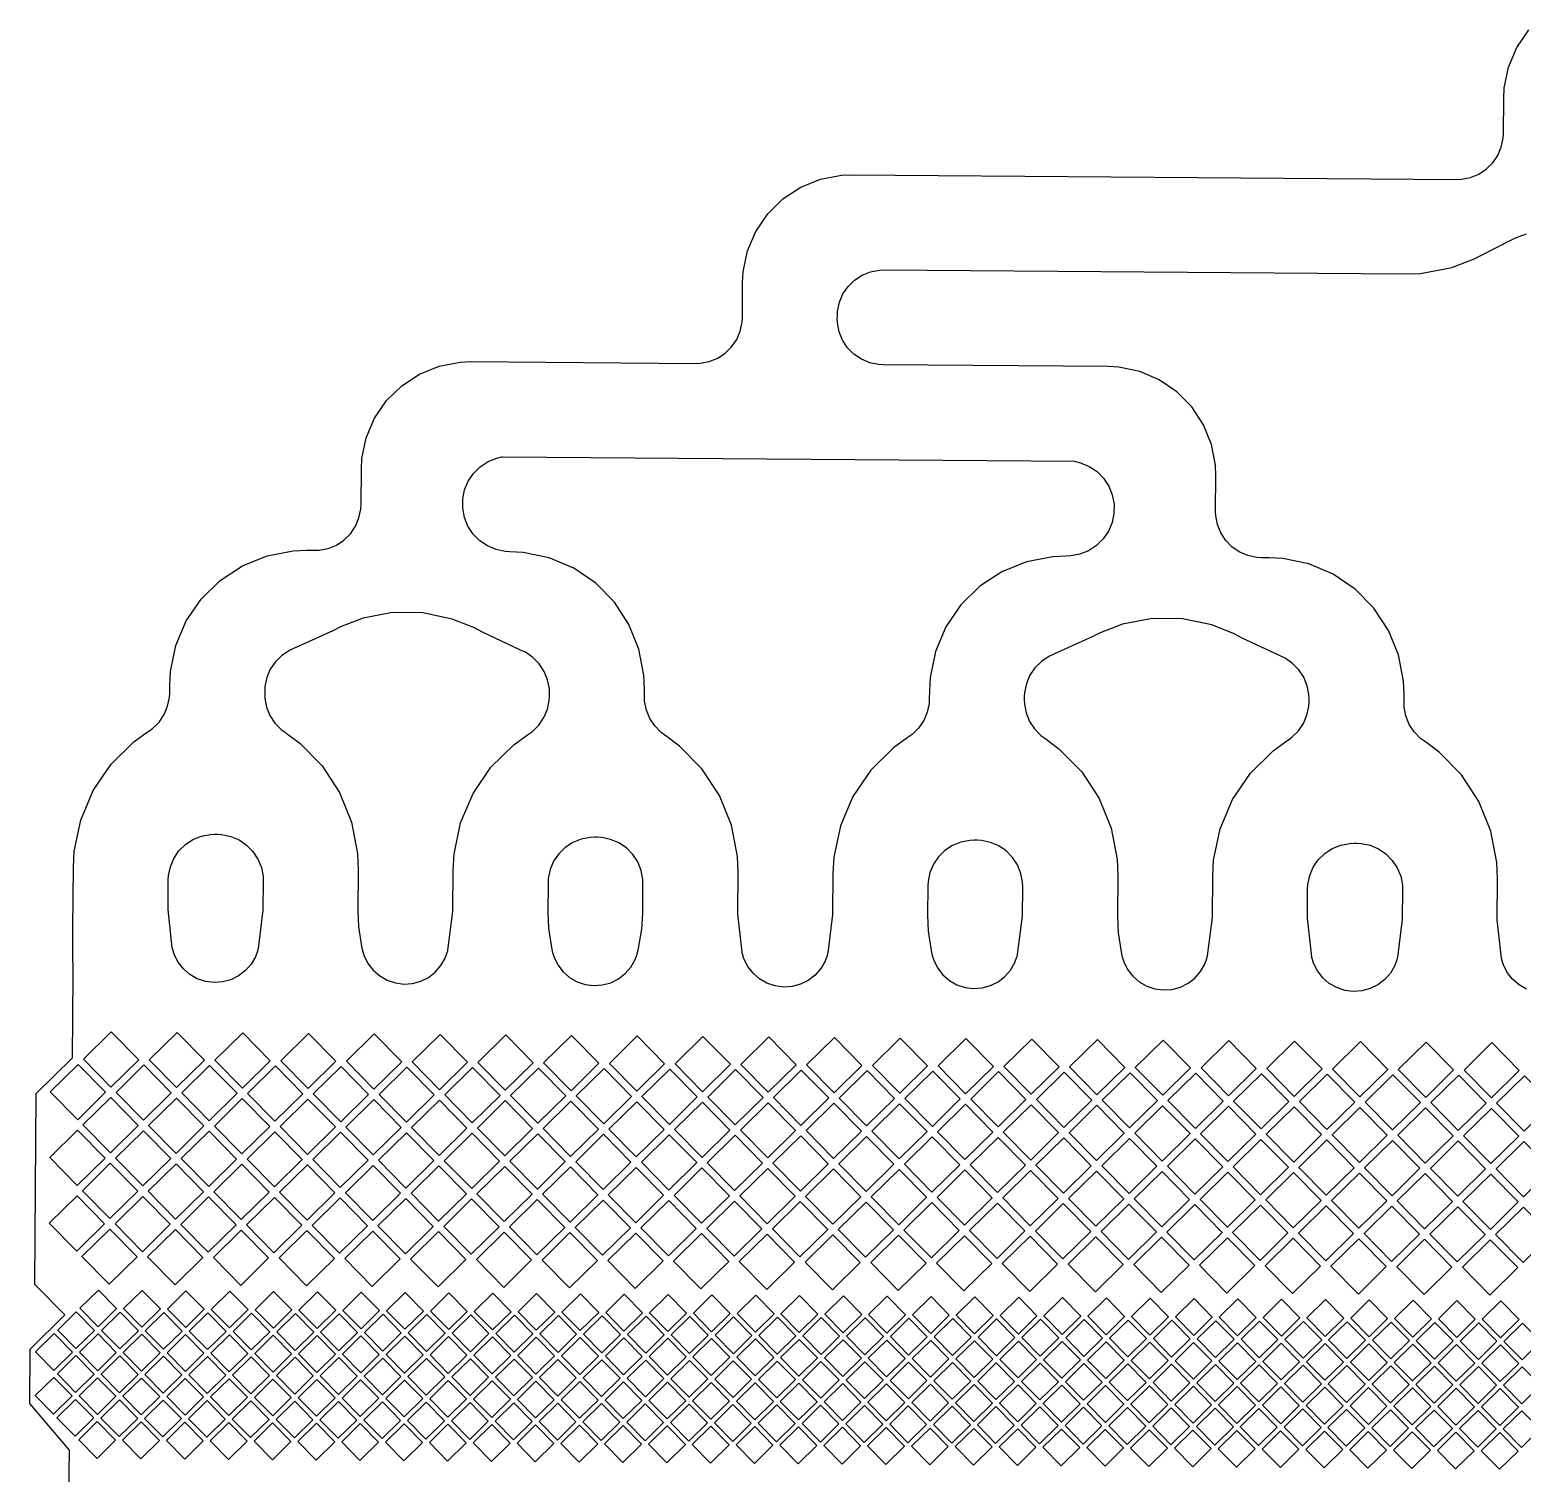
# Model space of a CAD drawing. Extents: x -7117 to 217883, y -155278 to 144722.
# Drawn here: x 70395 to 76446, y 124445 to 130299 of the extents above; entities that cross this region are included whole.
import ezdxf

# ---------------------------------------------------------------- set-up
doc = ezdxf.new("R2010")
doc.units = 13
doc.header["$MEASUREMENT"] = 0
doc.layers.add('2-light', color=80, linetype='Continuous')
doc.layers.add('3-dark', color=170, linetype='Continuous')

msp = doc.modelspace()

# ---------------------------------------------------------------- linework, layer by layer
at = {"layer": '2-light'}
msp.add_lwpolyline([(70553.3, 124356.1), (70555.3, 124539.1), (70394.6, 124727.5), (70396.4, 124948.5), (70537.1, 125087), (70414.8, 125211.1), (70420.9, 125985.2), (70567.7, 126129.8), (70570.4, 126465), (70570.6, 126517.5), (70568.7, 126517.5), (70569.4, 126655.7), (70571.3, 126902.8), (70571.3, 126902.8), (70575, 126967.5), (70601.2, 127094.2), (70651.7, 127213.3), (70724.4, 127320.3), (70816.6, 127411.1), (70872.3, 127451.5), (70875.6, 127453.6), (70876.6, 127454.3), (70892.3, 127465.7), (70918.5, 127491.4), (70939.1, 127521.7), (70953.4, 127555.5), (70960.8, 127591.4), (70961.8, 127609.7), (70961.8, 127609.7), (70962.1, 127642.7), (70962.1, 127642.7), (70965.2, 127696.6), (70987, 127802.2), (71029.1, 127901.5), (71089.7, 127990.6), (71166.5, 128066.3), (71256.6, 128125.5), (71356.5, 128166), (71462.4, 128186.2), (71516.4, 128188.4), (71516.4, 128188.4), (71549.4, 128188.1), (71549.4, 128188.1), (71567.7, 128188.9), (71603.7, 128195.8), (71637.7, 128209.5), (71668.3, 128229.7), (71694.5, 128255.4), (71715.1, 128285.7), (71729.3, 128319.5), (71736.8, 128355.3), (71737.8, 128373.7), (71737.8, 128373.7), (71738.9, 128516.7), (71738.9, 128516.7), (71741.4, 128559.8), (71758.9, 128644.2), (71792.5, 128723.7), (71841, 128795), (71902.5, 128855.5), (71974.5, 128902.9), (72054.5, 128935.3), (72139.2, 128951.4), (72182.4, 128953.2), (72182.4, 128953.2), (73095.3, 128946.1), (73095.3, 128946.1), (73113.7, 128946.8), (73149.7, 128953.7), (73183.7, 128967.5), (73214.3, 128987.6), (73240.4, 129013.3), (73261, 129043.6), (73275.3, 129077.4), (73282.7, 129113.3), (73283.8, 129131.6), (73283.8, 129131.6), (73284.9, 129274.6), (73284.9, 129274.6), (73287.4, 129317.7), (73304.8, 129402.2), (73338.5, 129481.6), (73387, 129553), (73448.4, 129613.5), (73520.5, 129660.8), (73600.5, 129693.2), (73685.2, 129709.4), (73728.3, 129711.2), (73728.3, 129711.2), (76181.3, 129692), (76181.3, 129692), (76199.6, 129692.8), (76235.6, 129699.6), (76269.6, 129713.4), (76300.2, 129733.5), (76326.3, 129759.3), (76346.9, 129789.6), (76361.2, 129823.3), (76368.7, 129859.2), (76369.7, 129877.5), (76369.7, 129877.5), (76370.8, 130020.5), (76370.8, 130020.5), (76373.3, 130063.7), (76390.8, 130148.1), (76424.4, 130227.5), (76472.9, 130298.9)], dxfattribs=at)
at = {"layer": '3-dark'}
msp.add_lwpolyline([(76463.5, 126408.4), (76433.3, 126425.7), (76406.9, 126448.6), (76385.6, 126476.2), (76370, 126507.5), (76363.8, 126527.1), (76363.1, 126530.1), (76362.3, 126533.7), (76344.8, 126689.7), (76346.1, 126857.7), (76343.5, 126922.4), (76319.2, 127049.5), (76270.6, 127169.5), (76199.6, 127277.6), (76108.8, 127369.8), (76053.8, 127411), (76050.5, 127413.2), (76049.5, 127413.9), (76033.9, 127425.5), (76008.2, 127451.7), (75988.1, 127482.3), (75974.3, 127516.3), (75967.4, 127552.3), (75966.7, 127570.6), (75966.9, 127603.6), (75964.7, 127657.6), (75944.5, 127763.5), (75904, 127863.4), (75844.8, 127953.5), (75769.2, 128030.3), (75680, 128090.9), (75580.7, 128133), (75475.1, 128154.8), (75421.3, 128157.9), (75388.3, 128158.2), (75369.9, 128159.2), (75334, 128166.6), (75300.3, 128180.9), (75270, 128201.5), (75244.2, 128227.7), (75224.1, 128258.3), (75210.3, 128292.3), (75203.5, 128328.3), (75202.7, 128346.6), (75203.8, 128489.6), (75202.1, 128532.8), (75185.9, 128617.5), (75153.5, 128697.4), (75106.1, 128769.5), (75045.6, 128831), (74974.3, 128879.5), (74894.9, 128913.1), (74810.4, 128930.6), (74767.3, 128933), (73854.3, 128940.2), (73836, 128941.2), (73800.1, 128948.6), (73766.3, 128962.9), (73736, 128983.5), (73710.3, 129009.7), (73690.2, 129040.3), (73676.4, 129074.3), (73669.5, 129110.3), (73668.8, 129128.6), (73668.9, 129139.6), (73669.9, 129157.9), (73677.3, 129193.8), (73691.6, 129227.6), (73712.2, 129257.9), (73738.4, 129283.6), (73769, 129303.8), (73803, 129317.5), (73839, 129324.4), (73857.3, 129325.1), (75968.5, 129308.7), (76033.2, 129311.3), (76160.3, 129335.6), (76248.7, 129368.7), (76275.5, 129381.7), (76405.7, 129448.7), (76419, 129455.2), (76463.2, 129471.7)], dxfattribs=at)
for points in [[(73283.2, 126554.2), (73282.4, 126557.8), (73264.9, 126713.7), (73266.2, 126881.8), (73263.5, 126946.5), (73239.3, 127073.6), (73190.7, 127193.5), (73119.7, 127301.6), (73028.9, 127393.8), (72973.9, 127435.1), (72970.5, 127437.3), (72969.6, 127437.9), (72954, 127449.6), (72928.3, 127475.7), (72908.2, 127506.4), (72894.4, 127540.3), (72887.5, 127576.3), (72886.8, 127594.7), (72887, 127627.7), (72884.8, 127681.6), (72864.6, 127787.5), (72824.1, 127887.4), (72764.9, 127977.6), (72689.3, 128054.4), (72600.1, 128115), (72500.8, 128157), (72395.2, 128178.9), (72341.3, 128182), (72322.3, 128183), (72285.1, 128190.7), (72250.1, 128205.6), (72218.7, 128226.9), (72192, 128254), (72171.1, 128285.8), (72156.9, 128321), (72149.7, 128358.4), (72150, 128396.4), (72157.7, 128433.6), (72172.6, 128468.6), (72193.9, 128500), (72221, 128526.7), (72252.8, 128547.6), (72288, 128561.9), (72308.9, 128566.8), (72311.4, 128567.2), (74632.3, 128549.1), (74634.7, 128548.6), (74655.5, 128543.4), (74690.5, 128528.5), (74722, 128507.2), (74748.6, 128480.1), (74769.5, 128448.3), (74783.8, 128413.1), (74790.9, 128375.8), (74790.6, 128337.7), (74782.9, 128300.5), (74768.1, 128265.5), (74746.7, 128234.1), (74719.6, 128207.4), (74687.9, 128186.5), (74652.6, 128172.3), (74615.3, 128165.1), (74596.3, 128164.3), (74542.3, 128162.1), (74436.4, 128141.9), (74336.5, 128101.4), (74246.4, 128042.2), (74169.6, 127966.6), (74109, 127877.4), (74066.9, 127778.1), (74045.1, 127672.5), (74042, 127618.7), (74041.7, 127585.7), (74040.7, 127567.3), (74033.3, 127531.4), (74019, 127497.7), (73998.4, 127467.4), (73972.2, 127441.6), (73956.5, 127430.2), (73955.5, 127429.6), (73952.2, 127427.4), (73896.5, 127387.1), (73804.3, 127296.3), (73731.6, 127189.3), (73681.1, 127070.1), (73654.9, 126943.4), (73651.2, 126878.8), (73649.9, 126710.7), (73630, 126555), (73629.1, 126551.5), (73627.3, 126544.8), (73618.9, 126522), (73601.6, 126491.7), (73578.7, 126465.4), (73551.1, 126444), (73519.8, 126428.5), (73486.1, 126419.3), (73451.3, 126416.9), (73416.7, 126421.3), (73383.6, 126432.4), (73353.4, 126449.8), (73327, 126472.7), (73305.7, 126500.3), (73290.1, 126531.5), (73283.9, 126551.1)], [(72089.2, 126563.5), (72090.1, 126567.1), (72109.9, 126722.8), (72111.3, 126890.8), (72111.3, 126890.8), (72114.9, 126955.5), (72141.2, 127082.2), (72191.6, 127201.3), (72264.3, 127308.3), (72356.5, 127399.1), (72412.2, 127439.5), (72415.6, 127441.6), (72416.5, 127442.2), (72432.3, 127453.7), (72458.4, 127479.4), (72479, 127509.7), (72493.3, 127543.5), (72500.7, 127579.4), (72501.8, 127597.7), (72501.9, 127608.7), (72501.1, 127627), (72494.2, 127663), (72480.5, 127697), (72460.4, 127727.6), (72434.6, 127753.8), (72404.3, 127774.4), (72384.7, 127783.6), (72381.5, 127784.9), (72230, 127856.3), (72198, 127873.3), (72107.6, 127909.4), (71988, 127934.2), (71865.8, 127935.2), (71745.8, 127912.3), (71654.9, 127877.5), (71622.6, 127861), (71470, 127792), (71466.8, 127790.8), (71447, 127781.8), (71416.4, 127761.7), (71390.3, 127736), (71369.7, 127705.7), (71355.4, 127671.9), (71348, 127636), (71346.9, 127617.7), (71346.8, 127606.7), (71347.6, 127588.4), (71354.5, 127552.4), (71368.2, 127518.4), (71388.3, 127487.7), (71414.1, 127461.6), (71429.7, 127449.9), (71430.6, 127449.3), (71433.9, 127447.1), (71489, 127405.9), (71579.7, 127313.7), (71650.8, 127205.5), (71699.3, 127085.6), (71723.6, 126958.5), (71726.3, 126893.8), (71725, 126725.8), (71727.6, 126661), (71739.4, 126583.3), (71742.4, 126569.8), (71743.2, 126566.2), (71744, 126563.2), (71750.2, 126543.5), (71765.7, 126512.3), (71787.1, 126484.7), (71813.4, 126461.8), (71843.7, 126444.5), (71876.8, 126433.4), (71911.4, 126428.9), (71946.2, 126431.4), (71979.9, 126440.5), (72011.1, 126456.1), (72038.7, 126477.4), (72061.6, 126503.7), (72078.9, 126534), (72087.4, 126556.8)], [(75169.1, 126539.4), (75170, 126543), (75189.9, 126698.7), (75191.2, 126866.8), (75194.8, 126931.4), (75221.1, 127058.1), (75271.5, 127177.3), (75344.2, 127284.3), (75436.4, 127375), (75492.1, 127415.4), (75495.5, 127417.6), (75496.4, 127418.2), (75512.2, 127429.6), (75538.3, 127455.3), (75558.9, 127485.7), (75573.2, 127519.4), (75580.7, 127555.3), (75581.7, 127573.6), (75581.8, 127584.6), (75581, 127603), (75574.2, 127639), (75560.4, 127673), (75540.3, 127703.6), (75514.5, 127729.7), (75484.2, 127750.3), (75464.6, 127759.6), (75461.4, 127760.8), (75309.9, 127832.2), (75277.9, 127849.2), (75187.5, 127885.4), (75067.9, 127910.2), (74945.7, 127911.1), (74825.7, 127888.2), (74734.8, 127853.5), (74702.5, 127837), (74549.9, 127767.9), (74546.7, 127766.7), (74526.9, 127757.8), (74496.3, 127737.7), (74470.2, 127711.9), (74449.6, 127681.6), (74435.3, 127647.9), (74427.9, 127612), (74426.8, 127593.6), (74426.7, 127582.6), (74427.5, 127564.3), (74434.4, 127528.3), (74448.1, 127494.3), (74468.2, 127463.7), (74494, 127437.6), (74509.6, 127425.9), (74510.5, 127425.3), (74513.8, 127423), (74568.9, 127381.8), (74659.6, 127289.6), (74730.7, 127181.5), (74779.3, 127061.6), (74803.5, 126934.5), (74806.2, 126869.8), (74806.2, 126869.8), (74804.9, 126701.7), (74807.5, 126637), (74819.3, 126559.3), (74822.3, 126545.7), (74823.1, 126542.1), (74823.9, 126539.1), (74830.1, 126519.5), (74845.6, 126488.2), (74867, 126460.6), (74893.3, 126437.7), (74923.6, 126420.4), (74956.7, 126409.3), (74991.3, 126404.9), (75026.1, 126407.3), (75059.8, 126416.5), (75091, 126432), (75118.6, 126453.4), (75141.5, 126479.7), (75158.8, 126510), (75167.3, 126532.8)], [(70973.3, 126572.2), (70972.4, 126575.8), (70955, 126731.8), (70955.9, 126850.7), (70957, 126869.1), (70964.4, 126904.9), (70978.7, 126938.7), (70999.3, 126969), (71025.4, 126994.7), (71056, 127014.9), (71090, 127028.6), (71126, 127035.5), (71144.4, 127036.3), (71155.4, 127036.2), (71173.7, 127035.1), (71209.6, 127027.7), (71243.3, 127013.4), (71273.7, 126992.8), (71299.4, 126966.7), (71319.5, 126936), (71333.3, 126902.1), (71340.1, 126866.1), (71340.9, 126847.7), (71340, 126728.8), (71320.1, 126573.1), (71319.2, 126569.5), (71317.4, 126562.9), (71309, 126540), (71291.6, 126509.7), (71268.7, 126483.4), (71241.1, 126462.1), (71209.9, 126446.5), (71176.2, 126437.4), (71141.4, 126435), (71106.8, 126439.4), (71073.7, 126450.5), (71043.4, 126467.8), (71017.1, 126490.7), (70995.8, 126518.3), (70980.2, 126549.5), (70974, 126569.2)], [(72859.1, 126557.5), (72860, 126561), (72863.3, 126574.5), (72876.2, 126652.1), (72879.9, 126716.7), (72880.8, 126835.7), (72880.1, 126854), (72873.2, 126890), (72859.5, 126924), (72839.3, 126954.7), (72813.6, 126980.8), (72783.3, 127001.4), (72749.5, 127015.7), (72713.6, 127023.1), (72695.3, 127024.2), (72684.3, 127024.2), (72666, 127023.5), (72630, 127016.6), (72596, 127002.8), (72565.4, 126982.7), (72539.2, 126957), (72518.6, 126926.7), (72504.3, 126892.9), (72496.9, 126857), (72495.9, 126838.7), (72494.9, 126719.7), (72497.6, 126655), (72509.4, 126577.3), (72512.4, 126563.8), (72513.2, 126560.2), (72514, 126557.1), (72520.2, 126537.5), (72535.7, 126506.3), (72557.1, 126478.7), (72583.4, 126455.8), (72613.7, 126438.4), (72646.7, 126427.4), (72681.4, 126422.9), (72716.2, 126425.3), (72749.8, 126434.5), (72781.1, 126450), (72808.7, 126471.4), (72831.6, 126497.7), (72848.9, 126528), (72857.3, 126550.8)], [(74399.1, 126545.4), (74400, 126549), (74419.9, 126704.7), (74420.8, 126823.7), (74420, 126842), (74413.2, 126878), (74399.4, 126912), (74379.3, 126942.6), (74353.6, 126968.8), (74323.2, 126989.4), (74289.5, 127003.7), (74253.6, 127011.1), (74235.3, 127012.1), (74224.3, 127012.2), (74205.9, 127011.5), (74169.9, 127004.6), (74135.9, 126990.8), (74105.3, 126970.7), (74079.2, 126945), (74058.6, 126914.7), (74044.3, 126880.9), (74036.9, 126845), (74035.8, 126826.7), (74034.9, 126707.7), (74037.6, 126643), (74049.3, 126565.3), (74052.3, 126551.7), (74053.2, 126548.1), (74053.9, 126545.1), (74060.1, 126525.5), (74075.7, 126494.3), (74097, 126466.7), (74123.3, 126443.8), (74153.6, 126426.4), (74186.7, 126415.3), (74221.3, 126410.9), (74256.1, 126413.3), (74289.8, 126422.5), (74321, 126438), (74348.6, 126459.4), (74371.5, 126485.7), (74388.9, 126516), (74397.3, 126538.8)], [(75593.1, 126536.1), (75592.3, 126539.7), (75574.8, 126695.7), (75575.8, 126814.7), (75576.8, 126833), (75584.2, 126868.9), (75598.5, 126902.6), (75619.1, 126932.9), (75645.3, 126958.7), (75675.9, 126978.8), (75709.9, 126992.6), (75745.9, 126999.4), (75764.2, 127000.2), (75775.2, 127000.1), (75793.5, 126999.1), (75829.4, 126991.6), (75863.2, 126977.3), (75893.5, 126956.7), (75919.2, 126930.6), (75939.4, 126900), (75953.1, 126866), (75960, 126830), (75960.8, 126811.6), (75959.8, 126692.7), (75939.9, 126537), (75939, 126533.4), (75937.2, 126526.8), (75928.8, 126504), (75911.5, 126473.7), (75888.6, 126447.3), (75861, 126426), (75829.7, 126410.4), (75796.1, 126401.3), (75761.3, 126398.9), (75726.6, 126403.3), (75693.6, 126414.4), (75663.3, 126431.7), (75637, 126454.6), (75615.6, 126482.2), (75600.1, 126513.5), (75593.9, 126533.1)], [(70836.1, 126122.2), (70723.2, 126011), (70612, 126124), (70724.9, 126235.2)], [(71102.7, 126120.1), (70989.7, 126008.9), (70878.5, 126121.9), (70991.5, 126233.1)], [(71369.2, 126118.1), (71256.3, 126006.9), (71145.1, 126119.8), (71258, 126231)], [(71635.8, 126116), (71522.9, 126004.8), (71411.7, 126117.7), (71524.6, 126228.9)], [(71902.4, 126113.9), (71789.4, 126002.7), (71678.2, 126115.6), (71791.2, 126226.8)], [(72168.9, 126111.8), (72056, 126000.6), (71944.8, 126113.6), (72057.8, 126224.8)], [(72435.5, 126109.7), (72322.6, 125998.5), (72211.4, 126111.5), (72324.3, 126222.7)], [(72702.1, 126107.6), (72589.1, 125996.4), (72477.9, 126109.4), (72590.9, 126220.6)], [(72968.7, 126105.6), (72855.7, 125994.4), (72744.5, 126107.3), (72857.5, 126218.5)], [(73235.2, 126103.5), (73122.3, 125992.3), (73011.1, 126105.2), (73124, 126216.4)], [(73501.8, 126101.4), (73388.8, 125990.2), (73277.6, 126103.1), (73390.6, 126214.3)], [(73768.4, 126099.3), (73655.4, 125988.1), (73544.2, 126101.1), (73657.2, 126212.3)], [(74034.9, 126097.2), (73922, 125986), (73810.8, 126099), (73923.7, 126210.2)], [(74301.5, 126095.2), (74188.5, 125984), (74077.4, 126096.9), (74190.3, 126208.1)], [(74568.1, 126093.1), (74455.1, 125981.9), (74343.9, 126094.8), (74456.9, 126206)], [(74834.6, 126091), (74721.7, 125979.8), (74610.5, 126092.7), (74723.4, 126203.9)], [(75101.2, 126088.9), (74988.3, 125977.7), (74877.1, 126090.7), (74990, 126201.9)], [(75367.8, 126086.8), (75254.8, 125975.6), (75143.6, 126088.6), (75256.6, 126199.8)], [(75634.3, 126084.7), (75521.4, 125973.5), (75410.2, 126086.5), (75523.1, 126197.7)], [(75900.9, 126082.7), (75788, 125971.5), (75676.8, 126084.4), (75789.7, 126195.6)], [(76167.5, 126080.6), (76054.5, 125969.4), (75943.3, 126082.3), (76056.3, 126193.5)], [(76434, 126078.5), (76321.1, 125967.3), (76209.9, 126080.3), (76322.8, 126191.4)], [(70701.8, 125990), (70588.8, 125878.8), (70477.6, 125991.7), (70590.6, 126102.9)], [(70968.3, 125987.9), (70855.4, 125876.7), (70744.2, 125989.6), (70857.2, 126100.8)], [(71234.9, 125985.8), (71122, 125874.6), (71010.8, 125987.6), (71123.7, 126098.8)], [(71501.5, 125983.7), (71388.5, 125872.5), (71277.3, 125985.5), (71390.3, 126096.7)], [(71768.1, 125981.6), (71655.1, 125870.4), (71543.9, 125983.4), (71656.9, 126094.6)], [(72034.6, 125979.6), (71921.7, 125868.4), (71810.5, 125981.3), (71923.4, 126092.5)], [(72301.2, 125977.5), (72188.2, 125866.3), (72077, 125979.2), (72190, 126090.4)], [(72567.8, 125975.4), (72454.8, 125864.2), (72343.6, 125977.1), (72456.6, 126088.3)], [(72834.3, 125973.3), (72721.4, 125862.1), (72610.2, 125975.1), (72723.1, 126086.3)], [(73100.9, 125971.2), (72987.9, 125860), (72876.8, 125973), (72989.7, 126084.2)], [(73367.5, 125969.2), (73254.5, 125858), (73143.3, 125970.9), (73256.3, 126082.1)], [(73634, 125967.1), (73521.1, 125855.9), (73409.9, 125968.8), (73522.8, 126080)], [(73900.6, 125965), (73787.7, 125853.8), (73676.5, 125966.7), (73789.4, 126077.9)], [(74167.2, 125962.9), (74054.2, 125851.7), (73943, 125964.7), (74056, 126075.9)], [(74433.7, 125960.8), (74320.8, 125849.6), (74209.6, 125962.6), (74322.5, 126073.8)], [(74700.3, 125958.7), (74587.4, 125847.5), (74476.2, 125960.5), (74589.1, 126071.7)], [(74966.9, 125956.7), (74853.9, 125845.5), (74742.7, 125958.4), (74855.7, 126069.6)], [(75233.4, 125954.6), (75120.5, 125843.4), (75009.3, 125956.3), (75122.2, 126067.5)], [(75500, 125952.5), (75387.1, 125841.3), (75275.9, 125954.3), (75388.8, 126065.4)], [(75766.6, 125950.4), (75653.6, 125839.2), (75542.4, 125952.2), (75655.4, 126063.4)], [(76033.2, 125948.3), (75920.2, 125837.1), (75809, 125950.1), (75922, 126061.3)], [(76299.7, 125946.3), (76186.8, 125835.1), (76075.6, 125948), (76188.5, 126059.2)], [(76566.3, 125944.2), (76453.3, 125833), (76342.1, 125945.9), (76455.1, 126057.1)], [(70834, 125855.6), (70721.1, 125744.4), (70609.9, 125857.4), (70722.8, 125968.6)], [(71100.6, 125853.6), (70987.6, 125742.4), (70876.4, 125855.3), (70989.4, 125966.5)], [(71367.2, 125851.5), (71254.2, 125740.3), (71143, 125853.2), (71256, 125964.4)], [(71633.7, 125849.4), (71520.8, 125738.2), (71409.6, 125851.2), (71522.5, 125962.3)], [(71900.3, 125847.3), (71787.3, 125736.1), (71676.2, 125849.1), (71789.1, 125960.3)], [(72166.9, 125845.2), (72053.9, 125734), (71942.7, 125847), (72055.7, 125958.2)], [(72433.4, 125843.2), (72320.5, 125732), (72209.3, 125844.9), (72322.2, 125956.1)], [(72700, 125841.1), (72587.1, 125729.9), (72475.9, 125842.8), (72588.8, 125954)], [(72966.6, 125839), (72853.6, 125727.8), (72742.4, 125840.7), (72855.4, 125951.9)], [(73233.1, 125836.9), (73120.2, 125725.7), (73009, 125838.7), (73121.9, 125949.9)], [(73499.7, 125834.8), (73386.8, 125723.6), (73275.6, 125836.6), (73388.5, 125947.8)], [(73766.3, 125832.7), (73653.3, 125721.6), (73542.1, 125834.5), (73655.1, 125945.7)], [(74032.8, 125830.7), (73919.9, 125719.5), (73808.7, 125832.4), (73921.6, 125943.6)], [(74299.4, 125828.6), (74186.5, 125717.4), (74075.3, 125830.3), (74188.2, 125941.5)], [(74566, 125826.5), (74453, 125715.3), (74341.8, 125828.3), (74454.8, 125939.4)], [(74832.6, 125824.4), (74719.6, 125713.2), (74608.4, 125826.2), (74721.4, 125937.4)], [(75099.1, 125822.3), (74986.2, 125711.1), (74875, 125824.1), (74987.9, 125935.3)], [(75365.7, 125820.3), (75252.7, 125709.1), (75141.5, 125822), (75254.5, 125933.2)], [(75632.3, 125818.2), (75519.3, 125707), (75408.1, 125819.9), (75521.1, 125931.1)], [(75898.8, 125816.1), (75785.9, 125704.9), (75674.7, 125817.8), (75787.6, 125929)], [(76165.4, 125814), (76052.4, 125702.8), (75941.3, 125815.8), (76054.2, 125927)], [(76432, 125811.9), (76319, 125700.7), (76207.8, 125813.7), (76320.8, 125924.9)], [(70699.7, 125723.4), (70586.7, 125612.2), (70475.6, 125725.2), (70588.5, 125836.3)], [(70966.3, 125721.3), (70853.3, 125610.1), (70742.1, 125723.1), (70855.1, 125834.3)], [(71232.8, 125719.2), (71119.9, 125608), (71008.7, 125721), (71121.6, 125832.2)], [(71499.4, 125717.2), (71386.5, 125606), (71275.3, 125718.9), (71388.2, 125830.1)], [(71766, 125715.1), (71653, 125603.9), (71541.8, 125716.8), (71654.8, 125828)], [(72032.5, 125713), (71919.6, 125601.8), (71808.4, 125714.7), (71921.3, 125825.9)], [(72299.1, 125710.9), (72186.2, 125599.7), (72075, 125712.7), (72187.9, 125823.9)], [(72565.7, 125708.8), (72452.7, 125597.6), (72341.5, 125710.6), (72454.5, 125821.8)], [(72832.2, 125706.7), (72719.3, 125595.6), (72608.1, 125708.5), (72721, 125819.7)], [(73098.8, 125704.7), (72985.9, 125593.5), (72874.7, 125706.4), (72987.6, 125817.6)], [(73365.4, 125702.6), (73252.4, 125591.4), (73141.2, 125704.3), (73254.2, 125815.5)], [(73632, 125700.5), (73519, 125589.3), (73407.8, 125702.3), (73520.8, 125813.5)], [(73898.5, 125698.4), (73785.6, 125587.2), (73674.4, 125700.2), (73787.3, 125811.4)], [(74165.1, 125696.3), (74052.1, 125585.1), (73940.9, 125698.1), (74053.9, 125809.3)], [(74431.7, 125694.3), (74318.7, 125583.1), (74207.5, 125696), (74320.5, 125807.2)], [(74698.2, 125692.2), (74585.3, 125581), (74474.1, 125693.9), (74587, 125805.1)], [(74964.8, 125690.1), (74851.8, 125578.9), (74740.7, 125691.8), (74853.6, 125803)], [(75231.4, 125688), (75118.4, 125576.8), (75007.2, 125689.8), (75120.2, 125801)], [(75497.9, 125685.9), (75385, 125574.7), (75273.8, 125687.7), (75386.7, 125798.9)], [(75764.5, 125683.9), (75651.6, 125572.7), (75540.4, 125685.6), (75653.3, 125796.8)], [(76031.1, 125681.8), (75918.1, 125570.6), (75806.9, 125683.5), (75919.9, 125794.7)], [(76297.6, 125679.7), (76184.7, 125568.5), (76073.5, 125681.4), (76186.4, 125792.6)], [(76564.2, 125677.6), (76451.3, 125566.4), (76340.1, 125679.4), (76453, 125790.6)], [(70831.9, 125589.1), (70720.7, 125702), (70607.8, 125590.8), (70719, 125477.9)], [(71098.5, 125587), (70987.3, 125699.9), (70874.4, 125588.7), (70985.6, 125475.8)], [(71365.1, 125584.9), (71253.9, 125697.9), (71140.9, 125586.7), (71252.1, 125473.7)], [(71631.6, 125582.8), (71520.4, 125695.8), (71407.5, 125584.6), (71518.7, 125471.6)], [(71898.2, 125580.8), (71787, 125693.7), (71674.1, 125582.5), (71785.3, 125469.6)], [(72164.8, 125578.7), (72053.6, 125691.6), (71940.6, 125580.4), (72051.8, 125467.5)], [(72431.4, 125576.6), (72320.2, 125689.5), (72207.2, 125578.3), (72318.4, 125465.4)], [(72697.9, 125574.5), (72586.7, 125687.5), (72473.8, 125576.3), (72585, 125463.3)], [(72964.5, 125572.4), (72853.3, 125685.4), (72740.3, 125574.2), (72851.5, 125461.2)], [(73231.1, 125570.3), (73119.9, 125683.3), (73006.9, 125572.1), (73118.1, 125459.1)], [(73497.6, 125568.3), (73386.4, 125681.2), (73273.5, 125570), (73384.7, 125457.1)], [(73764.2, 125566.2), (73653, 125679.1), (73540.1, 125567.9), (73651.2, 125455)], [(74030.8, 125564.1), (73919.6, 125677), (73806.6, 125565.8), (73917.8, 125452.9)], [(74297.3, 125562), (74186.1, 125675), (74073.2, 125563.8), (74184.4, 125450.8)], [(74563.9, 125559.9), (74452.7, 125672.9), (74339.8, 125561.7), (74451, 125448.7)], [(74830.5, 125557.9), (74719.3, 125670.8), (74606.3, 125559.6), (74717.5, 125446.7)], [(75097, 125555.8), (74985.8, 125668.7), (74872.9, 125557.5), (74984.1, 125444.6)], [(75363.6, 125553.7), (75252.4, 125666.6), (75139.5, 125555.4), (75250.7, 125442.5)], [(75630.2, 125551.6), (75519, 125664.6), (75406, 125553.4), (75517.2, 125440.4)], [(75896.7, 125549.5), (75785.5, 125662.5), (75672.6, 125551.3), (75783.8, 125438.3)], [(76163.3, 125547.4), (76052.1, 125660.4), (75939.2, 125549.2), (76050.4, 125436.2)], [(76429.9, 125545.4), (76318.7, 125658.3), (76205.7, 125547.1), (76316.9, 125434.2)], [(70697.6, 125456.8), (70584.7, 125345.6), (70473.5, 125458.6), (70586.4, 125569.8)], [(70964.2, 125454.8), (70851.2, 125343.6), (70740, 125456.5), (70853, 125567.7)], [(71117.8, 125341.5), (71230.8, 125452.7), (71119.6, 125565.6), (71006.6, 125454.4)], [(71384.4, 125339.4), (71497.3, 125450.6), (71386.1, 125563.5), (71273.2, 125452.3)], [(71650.9, 125337.3), (71763.9, 125448.5), (71652.7, 125561.5), (71539.7, 125450.3)], [(71917.5, 125335.2), (72030.5, 125446.4), (71919.3, 125559.4), (71806.3, 125448.2)], [(72184.1, 125333.1), (72297, 125444.3), (72185.8, 125557.3), (72072.9, 125446.1)], [(72450.6, 125331.1), (72563.6, 125442.3), (72452.4, 125555.2), (72339.5, 125444)], [(72717.2, 125329), (72830.2, 125440.2), (72719, 125553.1), (72606, 125441.9)], [(72983.8, 125326.9), (73096.7, 125438.1), (72985.5, 125551), (72872.6, 125439.8)], [(73250.4, 125324.8), (73363.3, 125436), (73252.1, 125549), (73139.2, 125437.8)], [(73516.9, 125322.7), (73629.9, 125433.9), (73518.7, 125546.9), (73405.7, 125435.7)], [(73783.5, 125320.7), (73896.4, 125431.9), (73785.2, 125544.8), (73672.3, 125433.6)], [(74050.1, 125318.6), (74163, 125429.8), (74051.8, 125542.7), (73938.9, 125431.5)], [(74316.6, 125316.5), (74429.6, 125427.7), (74318.4, 125540.6), (74205.4, 125429.4)], [(74583.2, 125314.4), (74696.1, 125425.6), (74584.9, 125538.6), (74472, 125427.4)], [(74849.8, 125312.3), (74962.7, 125423.5), (74851.5, 125536.5), (74738.6, 125425.3)], [(75116.3, 125310.2), (75229.3, 125421.4), (75118.1, 125534.4), (75005.1, 125423.2)], [(75382.9, 125308.2), (75495.9, 125419.4), (75384.7, 125532.3), (75271.7, 125421.1)], [(75649.5, 125306.1), (75762.4, 125417.3), (75651.2, 125530.2), (75538.3, 125419)], [(75916, 125304), (76029, 125415.2), (75917.8, 125528.1), (75804.8, 125417)], [(76182.6, 125301.9), (76295.6, 125413.1), (76184.4, 125526.1), (76071.4, 125414.9)], [(76449.2, 125299.8), (76562.1, 125411), (76450.9, 125524), (76338, 125412.8)], [(70829.9, 125322.5), (70718.7, 125435.5), (70605.7, 125324.3), (70716.9, 125211.3)], [(71096.4, 125320.4), (70985.2, 125433.4), (70872.3, 125322.2), (70983.5, 125209.2)], [(71363, 125318.3), (71251.8, 125431.3), (71138.9, 125320.1), (71250, 125207.1)], [(71629.6, 125316.3), (71518.4, 125429.2), (71405.4, 125318), (71516.6, 125205.1)], [(71896.1, 125314.2), (71784.9, 125427.1), (71672, 125315.9), (71783.2, 125203)], [(72162.7, 125312.1), (72051.5, 125425), (71938.6, 125313.9), (72049.8, 125200.9)], [(72429.3, 125310), (72318.1, 125423), (72205.1, 125311.8), (72316.3, 125198.8)], [(72695.8, 125307.9), (72584.6, 125420.9), (72471.7, 125309.7), (72582.9, 125196.7)], [(72962.4, 125305.9), (72851.2, 125418.8), (72738.3, 125307.6), (72849.5, 125194.7)], [(73229, 125303.8), (73117.8, 125416.7), (73004.8, 125305.5), (73116, 125192.6)], [(73495.5, 125301.7), (73384.3, 125414.6), (73271.4, 125303.4), (73382.6, 125190.5)], [(73762.1, 125299.6), (73650.9, 125412.6), (73538, 125301.4), (73649.2, 125188.4)], [(74028.7, 125297.5), (73917.5, 125410.5), (73804.5, 125299.3), (73915.7, 125186.3)], [(74295.3, 125295.4), (74184.1, 125408.4), (74071.1, 125297.2), (74182.3, 125184.3)], [(74561.8, 125293.4), (74450.6, 125406.3), (74337.7, 125295.1), (74448.9, 125182.2)], [(74828.4, 125291.3), (74717.2, 125404.2), (74604.2, 125293), (74715.4, 125180.1)], [(75095, 125289.2), (74983.8, 125402.1), (74870.8, 125291), (74982, 125178)], [(75361.5, 125287.1), (75250.3, 125400.1), (75137.4, 125288.9), (75248.6, 125175.9)], [(75628.1, 125285), (75516.9, 125398), (75404, 125286.8), (75515.1, 125173.8)], [(75894.7, 125283), (75783.5, 125395.9), (75670.5, 125284.7), (75781.7, 125171.8)], [(76161.2, 125280.9), (76050, 125393.8), (75937.1, 125282.6), (76048.3, 125169.7)], [(76427.8, 125278.8), (76316.6, 125391.7), (76203.7, 125280.5), (76314.9, 125167.6)], [(70746.5, 125112.7), (70671.2, 125038.6), (70597.1, 125113.9), (70672.4, 125188)], [(70924.2, 125111.3), (70848.9, 125037.2), (70774.8, 125112.5), (70850.1, 125186.6)], [(71101.9, 125109.9), (71026.6, 125035.8), (70952.5, 125111.1), (71027.8, 125185.2)], [(71279.6, 125108.6), (71204.3, 125034.4), (71130.2, 125109.7), (71205.5, 125183.8)], [(71457.3, 125107.2), (71382, 125033), (71307.9, 125108.3), (71383.2, 125182.5)], [(71635, 125105.8), (71559.7, 125031.6), (71485.6, 125106.9), (71560.9, 125181.1)], [(71812.8, 125104.4), (71737.5, 125030.3), (71663.3, 125105.6), (71738.6, 125179.7)], [(71990.5, 125103), (71915.2, 125028.9), (71841, 125104.2), (71916.3, 125178.3)], [(72168.2, 125101.6), (72092.9, 125027.5), (72018.8, 125102.8), (72094, 125176.9)], [(72345.9, 125100.2), (72270.6, 125026.1), (72196.5, 125101.4), (72271.8, 125175.5)], [(72523.6, 125098.8), (72448.3, 125024.7), (72374.2, 125100), (72449.5, 125174.1)], [(72701.3, 125097.4), (72626, 125023.3), (72551.9, 125098.6), (72627.2, 125172.7)], [(72879, 125096.1), (72803.7, 125021.9), (72729.6, 125097.2), (72804.9, 125171.4)], [(73056.7, 125094.7), (72981.4, 125020.5), (72907.3, 125095.8), (72982.6, 125170)], [(73234.4, 125093.3), (73159.1, 125019.2), (73085, 125094.5), (73160.3, 125168.6)], [(73412.2, 125091.9), (73336.9, 125017.8), (73262.7, 125093.1), (73338, 125167.2)], [(73589.9, 125090.5), (73514.6, 125016.4), (73440.4, 125091.7), (73515.7, 125165.8)], [(73767.6, 125089.1), (73692.3, 125015), (73618.1, 125090.3), (73693.4, 125164.4)], [(73945.3, 125087.7), (73870, 125013.6), (73795.9, 125088.9), (73871.2, 125163)], [(74123, 125086.3), (74047.7, 125012.2), (73973.6, 125087.5), (74048.9, 125161.6)], [(74300.7, 125085), (74225.4, 125010.8), (74151.3, 125086.1), (74226.6, 125160.3)], [(74478.4, 125083.6), (74403.1, 125009.4), (74329, 125084.7), (74404.3, 125158.9)], [(74656.1, 125082.2), (74580.8, 125008.1), (74506.7, 125083.4), (74582, 125157.5)], [(74833.8, 125080.8), (74758.5, 125006.7), (74684.4, 125082), (74759.7, 125156.1)], [(75011.5, 125079.4), (74936.3, 125005.3), (74862.1, 125080.6), (74937.4, 125154.7)], [(75189.3, 125078), (75114, 125003.9), (75039.8, 125079.2), (75115.1, 125153.3)], [(75367, 125076.6), (75291.7, 125002.5), (75217.5, 125077.8), (75292.8, 125151.9)], [(75544.7, 125075.2), (75469.4, 125001.1), (75395.3, 125076.4), (75470.5, 125150.5)], [(75722.4, 125073.9), (75647.1, 124999.7), (75573, 125075), (75648.3, 125149.2)], [(75900.1, 125072.5), (75824.8, 124998.3), (75750.7, 125073.6), (75826, 125147.8)], [(76077.8, 125071.1), (76002.5, 124997), (75928.4, 125072.2), (76003.7, 125146.4)], [(76255.5, 125069.7), (76180.2, 124995.6), (76106.1, 125070.9), (76181.4, 125145)], [(76433.2, 125068.3), (76357.9, 124994.2), (76283.8, 125069.5), (76359.1, 125143.6)], [(70656.9, 125024.6), (70581.6, 124950.4), (70507.5, 125025.7), (70582.8, 125099.8)], [(70834.7, 125023.2), (70759.4, 124949), (70685.2, 125024.3), (70760.5, 125098.5)], [(71012.4, 125021.8), (70937.1, 124947.6), (70862.9, 125022.9), (70938.2, 125097.1)], [(71190.1, 125020.4), (71114.8, 124946.3), (71040.6, 125021.6), (71115.9, 125095.7)], [(71367.8, 125019), (71292.5, 124944.9), (71218.4, 125020.2), (71293.7, 125094.3)], [(71545.5, 125017.6), (71470.2, 124943.5), (71396.1, 125018.8), (71471.4, 125092.9)], [(71723.2, 125016.2), (71647.9, 124942.1), (71573.8, 125017.4), (71649.1, 125091.5)], [(71900.9, 125014.8), (71825.6, 124940.7), (71751.5, 125016), (71826.8, 125090.1)], [(72078.6, 125013.5), (72003.3, 124939.3), (71929.2, 125014.6), (72004.5, 125088.7)], [(72256.3, 125012.1), (72181, 124937.9), (72106.9, 125013.2), (72182.2, 125087.4)], [(72434, 125010.7), (72358.8, 124936.5), (72284.6, 125011.8), (72359.9, 125086)], [(72611.8, 125009.3), (72536.5, 124935.2), (72462.3, 125010.5), (72537.6, 125084.6)], [(72789.5, 125007.9), (72714.2, 124933.8), (72640, 125009.1), (72715.3, 125083.2)], [(72967.2, 125006.5), (72891.9, 124932.4), (72817.8, 125007.7), (72893.1, 125081.8)], [(73144.9, 125005.1), (73069.6, 124931), (72995.5, 125006.3), (73070.8, 125080.4)], [(73322.6, 125003.7), (73247.3, 124929.6), (73173.2, 125004.9), (73248.5, 125079)], [(73500.3, 125002.3), (73425, 124928.2), (73350.9, 125003.5), (73426.2, 125077.6)], [(73678, 125001), (73602.7, 124926.8), (73528.6, 125002.1), (73603.9, 125076.3)], [(73855.7, 124999.6), (73780.4, 124925.4), (73706.3, 125000.7), (73781.6, 125074.9)], [(74033.4, 124998.2), (73958.1, 124924.1), (73884, 124999.4), (73959.3, 125073.5)], [(74211.2, 124996.8), (74135.9, 124922.7), (74061.7, 124998), (74137, 125072.1)], [(74388.9, 124995.4), (74313.6, 124921.3), (74239.4, 124996.6), (74314.7, 125070.7)], [(74566.6, 124994), (74491.3, 124919.9), (74417.1, 124995.2), (74492.4, 125069.3)], [(74744.3, 124992.6), (74669, 124918.5), (74594.9, 124993.8), (74670.2, 125067.9)], [(74922, 124991.2), (74846.7, 124917.1), (74772.6, 124992.4), (74847.9, 125066.5)], [(75099.7, 124989.9), (75024.4, 124915.7), (74950.3, 124991), (75025.6, 125065.2)], [(75277.4, 124988.5), (75202.1, 124914.3), (75128, 124989.6), (75203.3, 125063.8)], [(75455.1, 124987.1), (75379.8, 124913), (75305.7, 124988.3), (75381, 125062.4)], [(75632.8, 124985.7), (75557.5, 124911.6), (75483.4, 124986.9), (75558.7, 125061)], [(75810.6, 124984.3), (75735.3, 124910.2), (75661.1, 124985.5), (75736.4, 125059.6)], [(75988.3, 124982.9), (75913, 124908.8), (75838.8, 124984.1), (75914.1, 125058.2)], [(76166, 124981.5), (76090.7, 124907.4), (76016.5, 124982.7), (76091.8, 125056.8)], [(76343.7, 124980.1), (76268.4, 124906), (76194.3, 124981.3), (76269.6, 125055.4)], [(76521.4, 124978.8), (76446.1, 124904.6), (76372, 124979.9), (76447.3, 125054.1)], [(70567.4, 124936.4), (70492.1, 124862.3), (70418, 124937.6), (70493.3, 125011.7)], [(70745.1, 124935), (70669.8, 124860.9), (70595.7, 124936.2), (70671, 125010.3)], [(70922.8, 124933.6), (70847.5, 124859.5), (70773.4, 124934.8), (70848.7, 125008.9)], [(71100.5, 124932.2), (71025.2, 124858.1), (70951.1, 124933.4), (71026.4, 125007.5)], [(71278.2, 124930.8), (71202.9, 124856.7), (71128.8, 124932), (71204.1, 125006.1)], [(71455.9, 124929.5), (71380.7, 124855.3), (71306.5, 124930.6), (71381.8, 125004.7)], [(71633.7, 124928.1), (71558.4, 124853.9), (71484.2, 124929.2), (71559.5, 125003.4)], [(71811.4, 124926.7), (71736.1, 124852.5), (71661.9, 124927.8), (71737.2, 125002)], [(71989.1, 124925.3), (71913.8, 124851.2), (71839.7, 124926.5), (71914.9, 125000.6)], [(72166.8, 124923.9), (72091.5, 124849.8), (72017.4, 124925.1), (72092.7, 124999.2)], [(72344.5, 124922.5), (72269.2, 124848.4), (72195.1, 124923.7), (72270.4, 124997.8)], [(72522.2, 124921.1), (72446.9, 124847), (72372.8, 124922.3), (72448.1, 124996.4)], [(72699.9, 124919.7), (72624.6, 124845.6), (72550.5, 124920.9), (72625.8, 124995)], [(72877.6, 124918.4), (72802.3, 124844.2), (72728.2, 124919.5), (72803.5, 124993.6)], [(73055.3, 124917), (72980, 124842.8), (72905.9, 124918.1), (72981.2, 124992.3)], [(73233.1, 124915.6), (73157.8, 124841.4), (73083.6, 124916.7), (73158.9, 124990.9)], [(73410.8, 124914.2), (73335.5, 124840.1), (73261.3, 124915.4), (73336.6, 124989.5)], [(73588.5, 124912.8), (73513.2, 124838.7), (73439, 124914), (73514.3, 124988.1)], [(73766.2, 124911.4), (73690.9, 124837.3), (73616.8, 124912.6), (73692.1, 124986.7)], [(73943.9, 124910), (73868.6, 124835.9), (73794.5, 124911.2), (73869.8, 124985.3)], [(74121.6, 124908.6), (74046.3, 124834.5), (73972.2, 124909.8), (74047.5, 124983.9)], [(74299.3, 124907.2), (74224, 124833.1), (74149.9, 124908.4), (74225.2, 124982.5)], [(74477, 124905.9), (74401.7, 124831.7), (74327.6, 124907), (74402.9, 124981.2)], [(74654.7, 124904.5), (74579.4, 124830.3), (74505.3, 124905.6), (74580.6, 124979.8)], [(74832.4, 124903.1), (74757.2, 124829), (74683, 124904.3), (74758.3, 124978.4)], [(75010.2, 124901.7), (74934.9, 124827.6), (74860.7, 124902.9), (74936, 124977)], [(75187.9, 124900.3), (75112.6, 124826.2), (75038.4, 124901.5), (75113.7, 124975.6)], [(75365.6, 124898.9), (75290.3, 124824.8), (75216.2, 124900.1), (75291.5, 124974.2)], [(75543.3, 124897.5), (75468, 124823.4), (75393.9, 124898.7), (75469.2, 124972.8)], [(75721, 124896.1), (75645.7, 124822), (75571.6, 124897.3), (75646.9, 124971.4)], [(75898.7, 124894.8), (75823.4, 124820.6), (75749.3, 124895.9), (75824.6, 124970.1)], [(76076.4, 124893.4), (76001.1, 124819.2), (75927, 124894.5), (76002.3, 124968.7)], [(76254.1, 124892), (76178.8, 124817.9), (76104.7, 124893.2), (76180, 124967.3)], [(76431.8, 124890.6), (76356.5, 124816.5), (76282.4, 124891.8), (76357.7, 124965.9)], [(70655.6, 124846.8), (70580.3, 124772.7), (70506.1, 124848), (70581.4, 124922.1)], [(70833.3, 124845.5), (70758, 124771.3), (70683.8, 124846.6), (70759.1, 124920.8)], [(71011, 124844.1), (70935.7, 124769.9), (70861.5, 124845.2), (70936.8, 124919.4)], [(71188.7, 124842.7), (71113.4, 124768.5), (71039.3, 124843.8), (71114.6, 124918)], [(71366.4, 124841.3), (71291.1, 124767.2), (71217, 124842.5), (71292.3, 124916.6)], [(71544.1, 124839.9), (71468.8, 124765.8), (71394.7, 124841.1), (71470, 124915.2)], [(71721.8, 124838.5), (71646.5, 124764.4), (71572.4, 124839.7), (71647.7, 124913.8)], [(71899.5, 124837.1), (71824.2, 124763), (71750.1, 124838.3), (71825.4, 124912.4)], [(72077.2, 124835.7), (72001.9, 124761.6), (71927.8, 124836.9), (72003.1, 124911)], [(72255, 124834.4), (72179.7, 124760.2), (72105.5, 124835.5), (72180.8, 124909.6)], [(72432.7, 124833), (72357.4, 124758.8), (72283.2, 124834.1), (72358.5, 124908.3)], [(72610.4, 124831.6), (72535.1, 124757.4), (72460.9, 124832.7), (72536.2, 124906.9)], [(72788.1, 124830.2), (72712.8, 124756.1), (72638.7, 124831.4), (72714, 124905.5)], [(72965.8, 124828.8), (72890.5, 124754.7), (72816.4, 124830), (72891.7, 124904.1)], [(73143.5, 124827.4), (73068.2, 124753.3), (72994.1, 124828.6), (73069.4, 124902.7)], [(73321.2, 124826), (73245.9, 124751.9), (73171.8, 124827.2), (73247.1, 124901.3)], [(73498.9, 124824.6), (73423.6, 124750.5), (73349.5, 124825.8), (73424.8, 124899.9)], [(73676.6, 124823.3), (73601.3, 124749.1), (73527.2, 124824.4), (73602.5, 124898.5)], [(73854.3, 124821.9), (73779.1, 124747.7), (73704.9, 124823), (73780.2, 124897.2)], [(74032.1, 124820.5), (73956.8, 124746.3), (73882.6, 124821.6), (73957.9, 124895.8)], [(74209.8, 124819.1), (74134.5, 124745), (74060.3, 124820.3), (74135.6, 124894.4)], [(70566, 124758.7), (70491.9, 124834), (70416.6, 124759.8), (70490.7, 124684.5)], [(74387.5, 124817.7), (74312.2, 124743.6), (74238.1, 124818.9), (74313.3, 124893)], [(74565.2, 124816.3), (74489.9, 124742.2), (74415.8, 124817.5), (74491.1, 124891.6)], [(74742.9, 124814.9), (74667.6, 124740.8), (74593.5, 124816.1), (74668.8, 124890.2)], [(74920.6, 124813.5), (74845.3, 124739.4), (74771.2, 124814.7), (74846.5, 124888.8)], [(75098.3, 124812.1), (75023, 124738), (74948.9, 124813.3), (75024.2, 124887.4)], [(75276, 124810.8), (75200.7, 124736.6), (75126.6, 124811.9), (75201.9, 124886.1)], [(75453.7, 124809.4), (75378.4, 124735.2), (75304.3, 124810.5), (75379.6, 124884.7)], [(75631.5, 124808), (75556.2, 124733.9), (75482, 124809.2), (75557.3, 124883.3)], [(75809.2, 124806.6), (75733.9, 124732.5), (75659.7, 124807.8), (75735, 124881.9)], [(75986.9, 124805.2), (75911.6, 124731.1), (75837.4, 124806.4), (75912.7, 124880.5)], [(76164.6, 124803.8), (76089.3, 124729.7), (76015.2, 124805), (76090.5, 124879.1)], [(76342.3, 124802.4), (76267, 124728.3), (76192.9, 124803.6), (76268.2, 124877.7)], [(76520, 124801), (76444.7, 124726.9), (76370.6, 124802.2), (76445.9, 124876.3)], [(70743.7, 124757.3), (70669.6, 124832.6), (70594.3, 124758.5), (70668.4, 124683.2)], [(70921.4, 124755.9), (70847.3, 124831.2), (70772, 124757.1), (70846.1, 124681.8)], [(71099.1, 124754.5), (71025, 124829.8), (70949.7, 124755.7), (71023.8, 124680.4)], [(71276.8, 124753.1), (71202.7, 124828.4), (71127.4, 124754.3), (71201.6, 124679)], [(71454.6, 124751.7), (71380.4, 124827), (71305.1, 124752.9), (71379.3, 124677.6)], [(71632.3, 124750.4), (71558.1, 124825.7), (71482.8, 124751.5), (71557, 124676.2)], [(71810, 124749), (71734.7, 124674.8), (71660.6, 124750.1), (71735.9, 124824.3)], [(71987.7, 124747.6), (71912.4, 124673.4), (71838.3, 124748.7), (71913.6, 124822.9)], [(72165.4, 124746.2), (72091.3, 124821.5), (72016, 124747.4), (72090.1, 124672.1)], [(72343.1, 124744.8), (72269, 124820.1), (72193.7, 124746), (72267.8, 124670.7)], [(72520.8, 124743.4), (72446.7, 124818.7), (72371.4, 124744.6), (72445.5, 124669.3)], [(72698.5, 124742), (72624.4, 124817.3), (72549.1, 124743.2), (72623.2, 124667.9)], [(72876.2, 124740.6), (72802.1, 124815.9), (72726.8, 124741.8), (72800.9, 124666.5)], [(73054, 124739.3), (72978.7, 124665.1), (72904.5, 124740.4), (72979.8, 124814.5)], [(73231.7, 124737.9), (73156.4, 124663.7), (73082.2, 124739), (73157.5, 124813.2)], [(73409.4, 124736.5), (73335.2, 124811.8), (73259.9, 124737.6), (73334.1, 124662.3)], [(73587.1, 124735.1), (73513, 124810.4), (73437.7, 124736.3), (73511.8, 124661)], [(73764.8, 124733.7), (73690.7, 124809), (73615.4, 124734.9), (73689.5, 124659.6)], [(73942.5, 124732.3), (73868.4, 124807.6), (73793.1, 124733.5), (73867.2, 124658.2)], [(74120.2, 124730.9), (74046.1, 124806.2), (73970.8, 124732.1), (74044.9, 124656.8)], [(74297.9, 124729.5), (74222.6, 124655.4), (74148.5, 124730.7), (74223.8, 124804.8)], [(74475.6, 124728.2), (74400.3, 124654), (74326.2, 124729.3), (74401.5, 124803.4)], [(74653.4, 124726.8), (74579.2, 124802.1), (74503.9, 124727.9), (74578.1, 124652.6)], [(74831.1, 124725.4), (74756.9, 124800.7), (74681.6, 124726.5), (74755.8, 124651.2)], [(75008.8, 124724), (74934.6, 124799.3), (74859.3, 124725.2), (74933.5, 124649.9)], [(75186.5, 124722.6), (75112.4, 124797.9), (75037.1, 124723.8), (75111.2, 124648.5)], [(75364.2, 124721.2), (75290.1, 124796.5), (75214.8, 124722.4), (75288.9, 124647.1)], [(75541.9, 124719.8), (75466.6, 124645.7), (75392.5, 124721), (75467.8, 124795.1)], [(75719.6, 124718.4), (75644.3, 124644.3), (75570.2, 124719.6), (75645.5, 124793.7)], [(75897.3, 124717), (75823.2, 124792.3), (75747.9, 124718.2), (75822, 124642.9)], [(76075, 124715.7), (76000.9, 124791), (75925.6, 124716.8), (75999.7, 124641.5)], [(76252.7, 124714.3), (76178.6, 124789.6), (76103.3, 124715.4), (76177.4, 124640.1)], [(76430.5, 124712.9), (76356.3, 124788.2), (76281, 124714.1), (76355.2, 124638.8)], [(70578.9, 124595), (70654.2, 124669.1), (70580, 124744.4), (70504.7, 124670.3)], [(70756.6, 124593.6), (70831.9, 124667.7), (70757.7, 124743), (70682.5, 124668.9)], [(70934.3, 124592.2), (71009.6, 124666.4), (70935.5, 124741.7), (70860.2, 124667.5)], [(71112, 124590.8), (71187.3, 124665), (71113.2, 124740.3), (71037.9, 124666.1)], [(71289.7, 124589.4), (71365, 124663.6), (71290.9, 124738.9), (71215.6, 124664.7)], [(71467.4, 124588.1), (71542.7, 124662.2), (71468.6, 124737.5), (71393.3, 124663.4)], [(71720.4, 124660.8), (71646.3, 124736.1), (71571, 124662), (71645.1, 124586.7)], [(71898.1, 124659.4), (71822.8, 124585.3), (71748.7, 124660.6), (71824, 124734.7)], [(71926.4, 124659.2), (72000.6, 124583.9), (72075.9, 124658), (72001.7, 124733.3)], [(72178.3, 124582.5), (72253.6, 124656.6), (72179.4, 124731.9), (72104.1, 124657.8)], [(72356, 124581.1), (72431.3, 124655.3), (72357.1, 124730.6), (72281.8, 124656.4)], [(72533.7, 124579.7), (72609, 124653.9), (72534.9, 124729.2), (72459.6, 124655)], [(72711.4, 124578.3), (72786.7, 124652.5), (72712.6, 124727.8), (72637.3, 124653.6)], [(72964.4, 124651.1), (72890.3, 124726.4), (72815, 124652.3), (72889.1, 124577)], [(73142.1, 124649.7), (73066.8, 124575.6), (72992.7, 124650.9), (73068, 124725)], [(73170.4, 124649.5), (73244.5, 124574.2), (73319.8, 124648.3), (73245.7, 124723.6)], [(73422.2, 124572.8), (73497.5, 124646.9), (73423.4, 124722.2), (73348.1, 124648.1)], [(73600, 124571.4), (73675.2, 124645.5), (73601.1, 124720.8), (73525.8, 124646.7)], [(73777.7, 124570), (73853, 124644.2), (73778.8, 124719.4), (73703.5, 124645.3)], [(73955.4, 124568.6), (74030.7, 124642.8), (73956.5, 124718.1), (73881.2, 124643.9)], [(74208.4, 124641.4), (74134.3, 124716.7), (74059, 124642.5), (74133.1, 124567.2)], [(74386.1, 124640), (74310.8, 124565.9), (74236.7, 124641.2), (74312, 124715.3)], [(74414.4, 124639.8), (74488.5, 124564.5), (74563.8, 124638.6), (74489.7, 124713.9)], [(74666.2, 124563.1), (74741.5, 124637.2), (74667.4, 124712.5), (74592.1, 124638.4)], [(70742.3, 124579.6), (70668.2, 124654.9), (70592.9, 124580.7), (70667, 124505.5)], [(70920, 124578.2), (70845.9, 124653.5), (70770.6, 124579.4), (70844.7, 124504.1)], [(71097.8, 124576.8), (71023.6, 124652.1), (70948.3, 124578), (71022.5, 124502.7)], [(74843.9, 124561.7), (74919.2, 124635.8), (74845.1, 124711.1), (74769.8, 124637)], [(75021.6, 124560.3), (75096.9, 124634.4), (75022.8, 124709.7), (74947.5, 124635.6)], [(75199.3, 124558.9), (75274.6, 124633.1), (75200.5, 124708.3), (75125.2, 124634.2)], [(75452.4, 124631.7), (75378.2, 124707), (75302.9, 124632.8), (75377.1, 124557.5)], [(75630.1, 124630.3), (75554.8, 124556.1), (75480.6, 124631.4), (75555.9, 124705.6)], [(75658.3, 124630.1), (75732.5, 124554.8), (75807.8, 124628.9), (75733.6, 124704.2)], [(75910.2, 124553.4), (75985.5, 124627.5), (75911.4, 124702.8), (75836.1, 124628.7)], [(76087.9, 124552), (76163.2, 124626.1), (76089.1, 124701.4), (76013.8, 124627.3)], [(76265.6, 124550.6), (76340.9, 124624.7), (76266.8, 124700), (76191.5, 124625.9)], [(76443.3, 124549.2), (76518.6, 124623.3), (76444.5, 124698.6), (76369.2, 124624.5)], [(71275.5, 124575.4), (71201.3, 124650.7), (71126, 124576.6), (71200.2, 124501.3)], [(71453.2, 124574), (71379, 124649.3), (71303.7, 124575.2), (71377.9, 124499.9)], [(71630.9, 124572.6), (71556.8, 124647.9), (71481.5, 124573.8), (71555.6, 124498.5)], [(71808.6, 124571.3), (71734.5, 124646.6), (71659.2, 124572.4), (71733.3, 124497.1)], [(71986.3, 124569.9), (71912.2, 124645.2), (71836.9, 124571), (71911, 124495.7)], [(72164, 124568.5), (72089.9, 124643.8), (72014.6, 124569.6), (72088.7, 124494.3)], [(72341.7, 124567.1), (72267.6, 124642.4), (72192.3, 124568.3), (72266.4, 124493)], [(72519.4, 124565.7), (72445.3, 124641), (72370, 124566.9), (72444.1, 124491.6)], [(72697.1, 124564.3), (72623, 124639.6), (72547.7, 124565.5), (72621.8, 124490.2)], [(72874.9, 124562.9), (72800.7, 124638.2), (72725.4, 124564.1), (72799.6, 124488.8)], [(73052.6, 124561.5), (72978.4, 124636.8), (72903.1, 124562.7), (72977.3, 124487.4)], [(73230.3, 124560.2), (73156.1, 124635.5), (73080.9, 124561.3), (73155, 124486)], [(73408, 124558.8), (73333.9, 124634.1), (73258.6, 124559.9), (73332.7, 124484.6)], [(73585.7, 124557.4), (73511.6, 124632.7), (73436.3, 124558.5), (73510.4, 124483.2)], [(73763.4, 124556), (73689.3, 124631.3), (73614, 124557.2), (73688.1, 124481.9)], [(73941.1, 124554.6), (73867, 124629.9), (73791.7, 124555.8), (73865.8, 124480.5)], [(74118.8, 124553.2), (74044.7, 124628.5), (73969.4, 124554.4), (74043.5, 124479.1)], [(74296.5, 124551.8), (74222.4, 124627.1), (74147.1, 124553), (74221.2, 124477.7)], [(74474.3, 124550.4), (74400.1, 124625.7), (74324.8, 124551.6), (74399, 124476.3)], [(74652, 124549.1), (74577.8, 124624.3), (74502.5, 124550.2), (74576.7, 124474.9)], [(74829.7, 124547.7), (74755.5, 124623), (74680.2, 124548.8), (74754.4, 124473.5)], [(75007.4, 124546.3), (74933.3, 124621.6), (74858, 124547.4), (74932.1, 124472.1)], [(75185.1, 124544.9), (75111, 124620.2), (75035.7, 124546.1), (75109.8, 124470.8)], [(75362.8, 124543.5), (75288.7, 124618.8), (75213.4, 124544.7), (75287.5, 124469.4)], [(75540.5, 124542.1), (75466.4, 124617.4), (75391.1, 124543.3), (75465.2, 124468)], [(75718.2, 124540.7), (75644.1, 124616), (75568.8, 124541.9), (75642.9, 124466.6)], [(75895.9, 124539.3), (75821.8, 124614.6), (75746.5, 124540.5), (75820.6, 124465.2)], [(76073.6, 124538), (75999.5, 124613.2), (75924.2, 124539.1), (75998.4, 124463.8)], [(76251.4, 124536.6), (76177.2, 124611.9), (76101.9, 124537.7), (76176.1, 124462.4)], [(76429.1, 124535.2), (76354.9, 124610.5), (76279.6, 124536.3), (76353.8, 124461)]]:
    msp.add_lwpolyline(points, close=True, dxfattribs=at)

doc.saveas('drawing.dxf')
